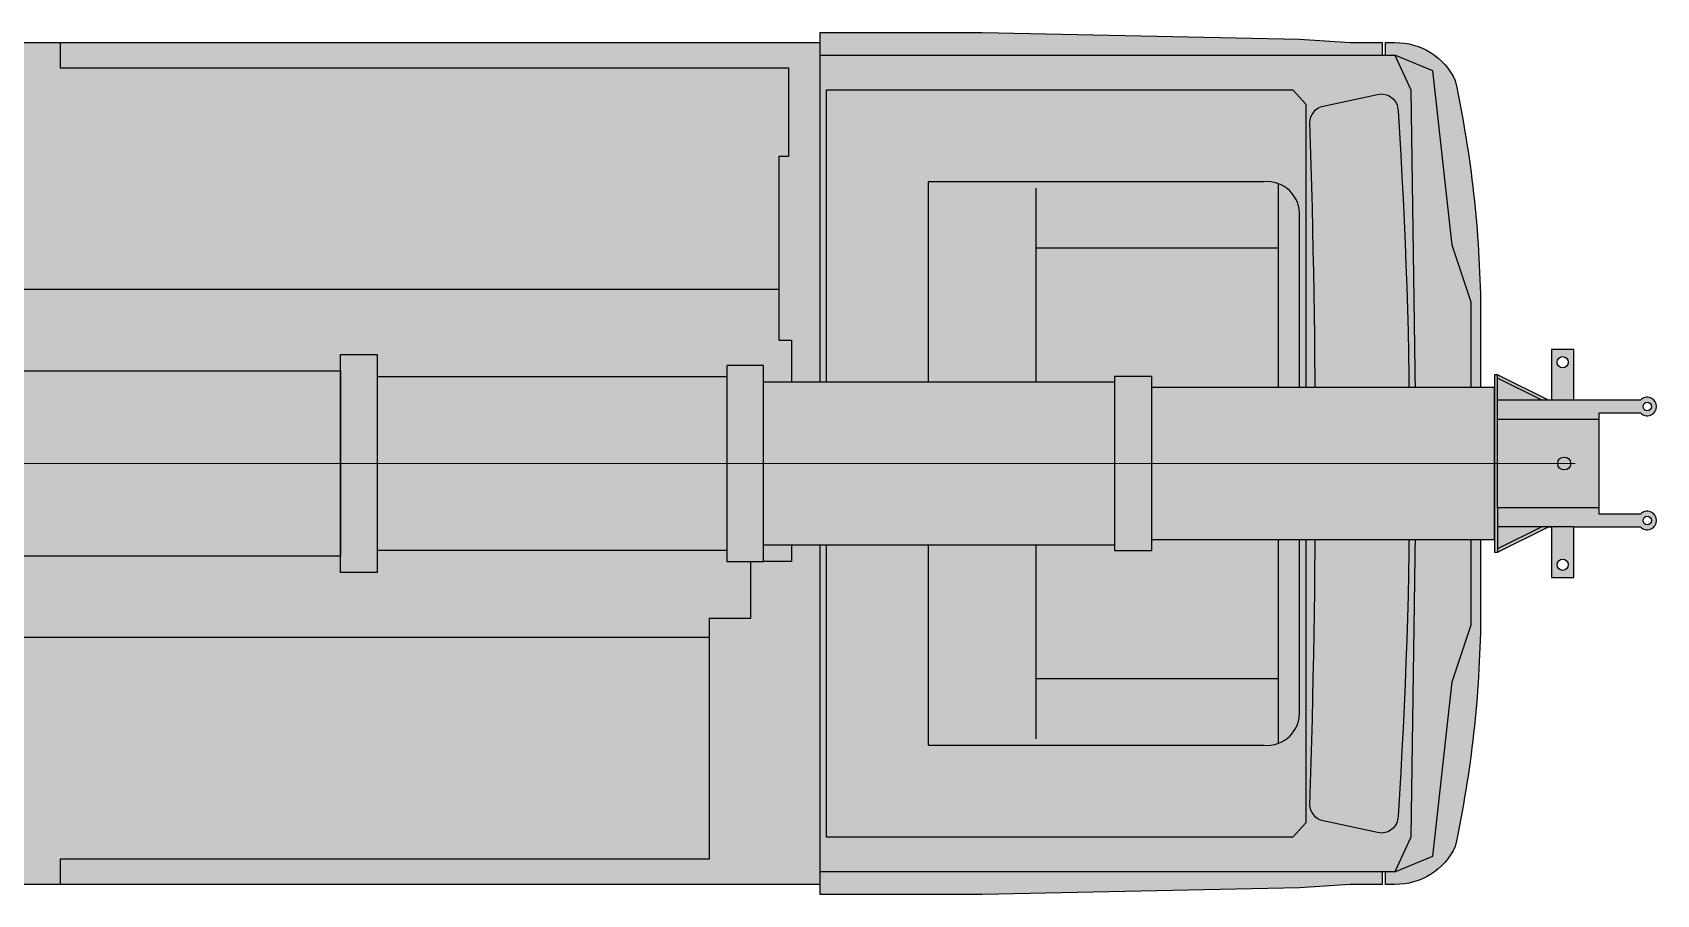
# Model space of a CAD drawing. Header units: millimetres. Extents: x -93745 to -82235, y 41373 to 65132.
# Drawn here: x -87036 to -82235, y 43406 to 45956 of the extents above; entities that cross this region are included whole.
import ezdxf

# ---------------------------------------------------------------- set-up
doc = ezdxf.new("R2010")
doc.units = ezdxf.units.MM
doc.set_wipeout_variables(frame=1)
doc.layers.add('Техника. Кран ZTC300V', color=250, linetype='Continuous')
doc.layers.add('Техника. Кран ZTC300V Штрих', color=7, linetype='Continuous', true_color=0xb8d68f)

# ---------------------------------------------------------------- blocks, each defined once
blk = doc.blocks.new('ZTC300V-20200530.163132')
at = {"color": 0, "linetype": 'ByBlock', "lineweight": -2, "transparency": 16777216}
blk.add_wipeout([(-225.27975796487408, -149.85542330575106), (-225.27975796487408, -149.85542330575106), (-239.83916060953936, -141.66205114934985), (-256.453706835406, -143.41259574213177), (-268.9858186435969, -154.4603885664826), (-272.8060097593878, -170.72426548748797), (-266.50306373274515, -186.19618922204688), (-252.40535127782113, -195.16067784109572), (-235.72070706079074, -194.30616042530357), (-225.27975796487408, -187.3054414832004), (-28.16880982086242, -187.3054414832004), (-28.16880982086242, -337.16081835389195), (37.538616278985046, -337.16081835389195), (37.538616278985046, -187.3054414832004), (46.92258543154184, -187.3054414832004), (197.11099457906815, -262.23737872687343), (206.50624745211184, -262.23737872687343), (206.50624745211184, 262.23737872687343), (197.11099457906815, 262.23737872687343), (46.92258543154184, 187.30544148320052), (37.538616278985046, 187.30544148320052), (37.538616278985046, 337.16081835389195), (-28.16880982086242, 337.16081835389195), (-28.16880982086242, 187.30544148320052), (-225.27975796487408, 187.30544148320052), (-225.27975796487408, 187.30544148320052), (-239.83916060953936, 195.49881363960174), (-256.453706835406, 193.74826904681993), (-268.9858186435969, 182.70047622246898), (-272.8060097593878, 166.43659930146373), (-266.50306373274515, 150.9646755669047), (-252.40535127782113, 142.00018694785592), (-235.72070706079074, 142.854704363648), (-225.27975796487408, 149.85542330575106), (-103.26299117709416, 149.85542330575106), (-103.26299117709416, -149.85542330575106)], dxfattribs=at)
at = {"layer": 'Техника. Кран ZTC300V Штрих', "transparency": 16777216}
h = blk.add_hatch(color=256, dxfattribs=at)
h.dxf.hatch_style = 1
edge = h.paths.add_edge_path()
edge.add_line((-103.2629911770941, -149.8554233057512), (-225.2797579648741, -149.8554233057512))
edge.add_arc((-245.4024753302501, -168.5804323944758), 27.48726467911324, 42.93943523450456, 317.0605647654954)
edge.add_line((-225.2797579648741, -187.3054414832004), (-28.16880982086241, -187.3054414832004))
edge.add_line((-28.16880982086241, -187.3054414832004), (-28.16880982086241, -337.160818353892))
edge.add_line((-28.16880982086241, -337.160818353892), (37.53861627898505, -337.160818353892))
edge.add_line((37.53861627898505, -337.160818353892), (37.53861627898505, -187.3054414832004))
edge.add_line((37.53861627898505, -187.3054414832004), (46.92258543154185, -187.3054414832004))
edge.add_line((46.92258543154185, -187.3054414832004), (197.1109945790681, -262.2373787268734))
edge.add_line((197.1109945790681, -262.2373787268734), (206.5062474521119, -262.2373787268734))
edge.add_line((206.5062474521119, -262.2373787268734), (206.5062474521119, 262.2373787268734))
edge.add_line((206.5062474521119, 262.2373787268734), (197.1109945790681, 262.2373787268734))
edge.add_line((197.1109945790681, 262.2373787268734), (46.92258543154185, 187.3054414832004))
edge.add_line((46.92258543154185, 187.3054414832004), (37.53861627898505, 187.3054414832004))
edge.add_line((37.53861627898505, 187.3054414832004), (37.53861627898505, 337.160818353892))
edge.add_line((37.53861627898505, 337.160818353892), (-28.16880982086241, 337.160818353892))
edge.add_line((-28.16880982086241, 337.160818353892), (-28.16880982086241, 187.3054414832004))
edge.add_line((-28.16880982086241, 187.3054414832004), (-225.2797579648741, 187.3054414832004))
edge.add_arc((-245.4024753302501, 168.5804323944758), 27.48726467911324, 42.93943523450456, 317.0605647654954)
edge.add_line((-225.2797579648741, 149.8554233057512), (-103.2629911770941, 149.8554233057512))
edge.add_line((-103.2629911770941, 149.8554233057512), (-103.2629911770941, -149.8554233057512))
edge = h.paths.add_edge_path(flags=16)
edge.add_arc((4.684903229061547, 299.701606033821), 16.57198929869628, 0, 360)
edge = h.paths.add_edge_path(flags=16)
edge.add_arc((-245.4024753302501, 168.5804323944758), 12.41649075040186, 0, 360)
edge = h.paths.add_edge_path(flags=16)
edge.add_arc((-245.4024753302501, -168.5804323944758), 12.41649075040186, 0, 360)
edge = h.paths.add_edge_path(flags=16)
edge.add_arc((4.684903229061547, -299.701606033821), 16.57198929869628, 0, 360)
at = {"color": 0, "linetype": 'ByBlock', "lineweight": -2, "transparency": 16777216}
blk.add_lwpolyline([(-103.2629911770941, -149.8554233057512), (-225.2797579648741, -149.8554233057512, 2.542587927135262), (-225.2797579648741, -187.3054414832004), (-28.16880982086241, -187.3054414832004), (-28.16880982086241, -337.160818353892), (37.53861627898505, -337.160818353892), (37.53861627898505, -187.3054414832004), (46.92258543154185, -187.3054414832004), (197.1109945790681, -262.2373787268734), (206.5062474521119, -262.2373787268734), (206.5062474521119, 262.2373787268734), (197.1109945790681, 262.2373787268734), (46.92258543154185, 187.3054414832004), (37.53861627898505, 187.3054414832004), (37.53861627898505, 337.160818353892), (-28.16880982086241, 337.160818353892), (-28.16880982086241, 187.3054414832004), (-225.2797579648741, 187.3054414832004, 2.542587927135262), (-225.2797579648741, 149.8554233057512), (-103.2629911770941, 149.8554233057512)], format="xyb", close=True, dxfattribs=at)
for points in [[(65.70408253212554, 187.3054414832004), (197.1109945790681, 252.8669221778546)], [(197.1109945790681, 131.1144637726393), (197.1109945790681, 262.2373787268734)], [(-28.16880982086241, 187.3054414832004), (197.1109945790681, 187.3054414832004)], [(-103.2629911770937, 131.1144637726393), (197.1109945790681, 131.1144637726393), (197.1109945790681, 0), (197.1109945790681, -131.1144637726393), (-103.2629911770937, -131.1144637726393)], [(197.1109945790681, -131.1144637726393), (197.1109945790681, -262.2373787268734)], [(-28.16880982086241, -187.3054414832004), (197.1109945790681, -187.3054414832004)], [(65.70408253212554, -187.3054414832004), (197.1109945790681, -252.8669221778546)]]:
    blk.add_lwpolyline(points, dxfattribs=at)
for centre, radius in [((4.684903229061547, 299.701606033821), 16.57198929869628), ((-245.4024753302501, 168.5804323944758), 12.41649075040186), ((0, 0), 19.1338605916535), ((-245.4024753302501, -168.5804323944758), 12.41649075040186), ((4.684903229061547, -299.701606033821), 16.57198929869628)]:
    blk.add_circle(centre, radius, dxfattribs=at)
blk = doc.blocks.new('ZTC300V-20230218.104843')
at = {"color": 0, "linetype": 'ByBlock', "lineweight": -2, "transparency": 16777216}
blk.add_wipeout([(103.50847669962434, -530.4412569208498), (-103.50847669962423, -530.4412569208498), (-141.1365816765683, -455.3469918883702), (-141.1365816765683, 455.34699188837067), (-103.50847669962423, 530.4412569208503), (103.50847669962434, 530.4412569208503), (141.1365816765684, 455.34699188837067), (141.1365816765684, -455.3469918883702)], dxfattribs=at)
at = {"layer": 'Техника. Кран ZTC300V Штрих', "transparency": 16777216}
h = blk.add_hatch(color=256, dxfattribs=at)
h.dxf.hatch_style = 1
h.set_gradient(color1=(91, 91, 91), color2=(173, 173, 173), rotation=90.00000000000003, tint=1, name='CYLINDER')
h.paths.add_polyline_path([(141.1365816765683, -455.3469918883702), (103.5084766996242, -530.4412569208498), (-103.5084766996242, -530.4412569208498), (-141.1365816765683, -455.3469918883702), (-141.1365816765683, 455.3469918883702), (-103.5084766996242, 530.4412569208498), (103.5084766996242, 530.4412569208498), (141.1365816765683, 455.3469918883702)])
at = {"color": 0, "linetype": 'ByBlock', "lineweight": -2, "transparency": 16777216}
blk.add_lwpolyline([(141.1365816765683, -455.3469918883702), (103.5084766996242, -530.4412569208498), (-103.5084766996242, -530.4412569208498), (-141.1365816765683, -455.3469918883702), (-141.1365816765683, 455.3469918883702), (-103.5084766996242, 530.4412569208498), (103.5084766996242, 530.4412569208498), (141.1365816765683, 455.3469918883702)], close=True, dxfattribs=at)
for points in [[(-103.5084766996242, 530.4412569208498), (-103.5084766996242, -530.4412569208498)], [(103.5084766996242, -530.4412569208498), (103.5084766996242, 530.4412569208498)]]:
    blk.add_lwpolyline(points, dxfattribs=at)
blk = doc.blocks.new('ZTC300V-20230219.094552')
at = {"color": 0, "linetype": 'ByBlock', "lineweight": -2, "transparency": 16777216}
blk.add_blockref('ZTC300V-20230218.104843', (2988.863418323432, 3.637978807091713e-12), dxfattribs=at)
blk.add_wipeout([(2834, -1245), (-5692.576220367217, -1245), (-5692.576220367217, -1275), (-6171.290429858449, -1275), (-7109.950956970863, -1255), (-7259.81445077322, -1245), (-7354.015648474163, -1245), (-7354.015648474163, -1208.1526880161164), (-7363.399571191656, -1208.1526880161164), (-7363.399571191656, -1245), (-7391.565594908697, -1245), (-7391.565594908697, -1245), (-7436.052618565441, -1240.5948479144845), (-7478.329447433411, -1226.0631453438746), (-7516.123435916355, -1202.1860627481474), (-7547.402919298867, -1170.2471435733341), (-7569.905818643769, -1133.2292483891015), (-7569.905818643769, -1133.2292483891015), (-7601.333846506684, -966.2716451420347), (-7624.360544903306, -797.9495331712433), (-7638.92811746713, -628.6853962521827), (-7645, -458.9040826164837), (-7645, -458.90408261648554), (-7645, 458.90408261648554), (-7645, 458.90408261648554), (-7638.92811746713, 628.6853962521864), (-7624.360544903306, 797.9495331712469), (-7601.333846506683, 966.2716451420383), (-7569.905818643767, 1133.2292483891033), (-7569.905818643769, 1133.2292483891006), (-7569.905818643769, 1133.2292483891006), (-7546.546380182955, 1171.3453509381243), (-7515.037011918302, 1203.0574992459042), (-7477.071540679887, 1226.660965778965), (-7434.690849460352, 1240.8869156764868), (-7391.565594908697, 1245), (-7363.399571191656, 1245), (-7363.399571191656, 1208.1526880161182), (-7354.015648474163, 1208.1526880161182), (-7354.015648474163, 1245), (-7259.81445077322, 1245), (-7109.950956970863, 1255), (-6171.290429858449, 1275), (-5692.576220367217, 1275), (-5692.576220367217, 1245), (2834, 1245), (2834, 1.8189894035458565e-12)], dxfattribs=at)
at = {"layer": 'Техника. Кран ZTC300V Штрих', "transparency": 16777216}
h = blk.add_hatch(color=256, dxfattribs=at)
h.dxf.hatch_style = 1
edge = h.paths.add_edge_path()
edge.add_line((2834, 0), (2834, -1245))
edge.add_line((2834, -1245), (-5692.576220367217, -1245))
edge.add_line((-5692.576220367217, -1245), (-5692.576220367217, -1275))
edge.add_line((-5692.576220367217, -1275), (-6171.290429858449, -1275))
edge.add_line((-6171.290429858449, -1275), (-7109.950956970864, -1255))
edge.add_line((-7109.950956970864, -1255), (-7259.814450773221, -1245))
edge.add_line((-7259.814450773221, -1245), (-7354.015648474164, -1245))
edge.add_line((-7354.015648474164, -1245), (-7354.015648474164, -1208.152688016118))
edge.add_line((-7354.015648474164, -1208.152688016118), (-7363.399571191656, -1208.152688016118))
edge.add_line((-7363.399571191656, -1208.152688016118), (-7363.399571191656, -1245))
edge.add_line((-7363.399571191656, -1245), (-7391.565594908698, -1245))
edge.add_arc((-7394.937529171773, -1052.215963592285), 192.8135229550195, 204.8449366011224, 271.0020430524743, ccw=False)
edge.add_arc((-4254.153194185941, -422.6365909160021), 3391.040753434504, 180.6127952967653, 192.0959835745431, ccw=False)
edge.add_line((-7645, -458.9040826164855), (-7645, 458.9040826164855))
edge.add_arc((-4254.153194185941, 422.6365909160021), 3391.040753434504, 167.9040164254568, 179.3872047032346, ccw=False)
edge.add_arc((-7394.937529171773, 1052.215963592285), 192.8135229550195, 88.99795694752572, 155.1550633988776, ccw=False)
edge.add_line((-7391.565594908698, 1245), (-7363.399571191656, 1245))
edge.add_line((-7363.399571191656, 1245), (-7363.399571191656, 1208.152688016118))
edge.add_line((-7363.399571191656, 1208.152688016118), (-7354.015648474164, 1208.152688016118))
edge.add_line((-7354.015648474164, 1208.152688016118), (-7354.015648474164, 1245))
edge.add_line((-7354.015648474164, 1245), (-7259.814450773221, 1245))
edge.add_line((-7259.814450773221, 1245), (-7109.950956970864, 1255))
edge.add_line((-7109.950956970864, 1255), (-6171.290429858449, 1275))
edge.add_line((-6171.290429858449, 1275), (-5692.576220367217, 1275))
edge.add_line((-5692.576220367217, 1275), (-5692.576220367217, 1245))
edge.add_line((-5692.576220367217, 1245), (2834, 1245))
edge.add_line((2834, 1245), (2834, 0))
edge = h.paths.add_edge_path(flags=16)
edge.add_arc((-7190.445574267524, -1008.305616152095), 50, -77.75787567394337, 1.0231815394945443e-12, ccw=False)
edge.add_line((-7179.843407095406, -1057.168629273008), (-7340.336020298531, -1091.991891417296))
edge.add_arc((-7350.938187470648, -1043.128878296382), 50.00000000000077, 179.9999999999997, 282.24212432605543, ccw=False)
edge.add_arc((8431.588198457175, 0), 15866.85254289069, 176.2305051342617, 183.7694948657383, ccw=False)
edge.add_arc((-7350.938187470648, 1043.128878296382), 50.00000000000091, 77.75787567394462, 180.0000000000003, ccw=False)
edge.add_line((-7340.336020298531, 1091.991891417296), (-7179.843407095406, 1057.168629273008))
edge.add_arc((-7190.445574267524, 1008.305616152095), 50.0000000000003, -1.0231815394945443e-12, 77.75787567394337, ccw=False)
edge.add_arc((24018.05897817867, 0), 31174.81493385926, 178.1465252095571, 181.8534747904429)
h = blk.add_hatch(color=256, dxfattribs=at)
h.dxf.hatch_style = 1
h.set_gradient(color1=(173, 173, 173), tint=1)
edge = h.paths.add_edge_path()
edge.add_arc((-7190.445574267524, -1008.305616152095), 50, -77.75787567394337, 1.0231815394945443e-12, ccw=False)
edge.add_line((-7179.843407095406, -1057.168629273008), (-7340.336020298531, -1091.991891417296))
edge.add_arc((-7350.938187470648, -1043.128878296382), 50.00000000000077, 179.9999999999997, 282.24212432605543, ccw=False)
edge.add_arc((8431.588198457175, 0), 15866.85254289069, 176.2305051342617, 183.7694948657383, ccw=False)
edge.add_arc((-7350.938187470648, 1043.128878296382), 50.00000000000091, 77.75787567394462, 180.0000000000003, ccw=False)
edge.add_line((-7340.336020298531, 1091.991891417296), (-7179.843407095406, 1057.168629273008))
edge.add_arc((-7190.445574267524, 1008.305616152095), 50.0000000000003, -1.0231815394945443e-12, 77.75787567394337, ccw=False)
edge.add_arc((24018.05897817867, 0), 31174.81493385926, 178.1465252095571, 181.8534747904429)
at = {"color": 0, "linetype": 'ByBlock', "lineweight": -2, "transparency": 16777216}
for points in [[(2834, 0), (2834, -1245), (-5692.576220367217, -1245), (-5692.576220367217, -1275), (-6171.290429858449, -1275), (-7109.950956970864, -1255), (-7259.814450773221, -1245), (-7354.015648474164, -1245), (-7354.015648474164, -1208.152688016118), (-7363.399571191656, -1208.152688016118), (-7363.399571191656, -1245), (-7391.565594908698, -1245, -0.2969593007164977), (-7569.905818643769, -1133.2292483891, -0.05014683253605183), (-7645, -458.9040826164855), (-7645, 458.9040826164855, -0.05014683253605183), (-7569.905818643769, 1133.2292483891, -0.2969593007164977), (-7391.565594908698, 1245), (-7363.399571191656, 1245), (-7363.399571191656, 1208.152688016118), (-7354.015648474164, 1208.152688016118), (-7354.015648474164, 1245), (-7259.814450773221, 1245), (-7109.950956970864, 1255), (-6171.290429858449, 1275), (-5692.576220367217, 1275), (-5692.576220367217, 1245), (2834, 1245)], [(-7140.445574267524, -1008.305616152094, -0.3529300691705782), (-7179.843407095406, -1057.168629273008), (-7340.336020298531, -1091.991891417296, -0.4782730058073962), (-7400.938187470649, -1043.128878296382, -0.03290691848060322), (-7400.938187470649, 1043.128878296382, -0.4782730058073962), (-7340.336020298531, 1091.991891417296), (-7179.843407095406, 1057.168629273008, -0.3529300691705782), (-7140.445574267524, 1008.305616152094, 0.01617602952099507)], [(-7109.950956970864, -730.5168864441985, 0.4616784486684949), (-7003.941382255127, -833.5283853162982), (-6011.720930532313, -833.5283853162982), (-6011.720930532313, 833.5283853162982), (-7003.941382255127, 833.5283853162982, 0.4616784486684949), (-7109.950956970864, 730.5168864441985)]]:
    blk.add_lwpolyline(points, format="xyb", close=True, dxfattribs=at)
for points in [[(-7391.565594908698, 1208.152688016118), (-7504.198392543922, 1161.332213289639), (-7560.521895926275, 646.2229438330978), (-7616.845352873564, 477.6450421495938), (-7616.845352873564, -477.6450421495938), (-7560.521895926275, -646.2229438330978), (-7504.198392543922, -1161.332213289639), (-7391.565594908698, -1208.152688016118)], [(-5692.576220367217, -1208.152688016118), (-7391.565594908698, -1208.152688016118), (-7438.488133905183, -1105.141189144011), (-7454.660474095032, 0), (-7438.488133905183, 1105.141189144011), (-7391.565594908698, 1208.152688016118), (-5692.576220367217, 1208.152688016118)], [(-5692.576220367217, 1245), (-5692.576220367217, 0), (-5692.576220367217, -1245)], [(-3444.929659903374, -1245.62541293972), (-3444.929659903374, -1170.68850714423), (-5598.714100705864, -1170.68850714423), (-5598.714100705864, -908.4511284173568), (-5570.545290885002, -908.4511284173568), (-5570.545290885002, -365.2488775989768), (-5608.089572241769, -365.2488775989768), (-5608.089572241769, 290.3303600887157), (-5486.067140376221, 290.3303600887157), (-5486.067140376221, 412.0828649289906), (-5486.067140376221, 458.9175023498974), (-5364.036210894006, 458.9175023498974), (-5364.036210894006, 1170.701926877642), (-3444.929659903374, 1170.701926877642), (-3444.929659903374, 1245)], [(-5364.036210894006, 515.1092230214781), (-713.3949782770451, 515.1092230214781), (-591.3725464114968, 543.1979787925229), (-206.5090799909885, 721.146429895176), (197.1109481440126, 721.146429895176), (591.3611698208761, 543.1979787925229), (713.3779366086574, 515.1092230214781), (2215.256363006141, 515.1092230214781), (2215.256363006141, 1236.264150533309)], [(-3238.431910067927, 515.1092230214781), (-3238.431910067927, 561.2901685488687), (-3200.879131094508, 683.0426269540803), (-3200.879131094508, 1226.254071915075), (-3219.647022964559, 1226.254071915075), (-3219.647022964559, 1245)], [(-2881.723090773855, 1226.254071915075), (-3200.879131094508, 1226.254071915075)], [(-2853.568443647427, 1245), (-2853.568443647427, 1226.254071915075), (-2881.723090773855, 1226.254071915075), (-2881.723090773855, 683.0426269540803), (-2834.783556544066, 561.2901685488687), (-2834.783556544066, 515.1092230214781)], [(-2769.080712104699, 515.1092230214781), (-2844.181688391056, 664.9681753920668), (-2844.181688391056, 1245)], [(-2618.904716530003, 1245), (-2618.904716530003, 515.1092230214781)], [(-7046.352595779816, -828.0693787287601), (-7046.352595779816, 828.0693787287601)], [(-6330.879803391844, 814.7966199258044), (-6330.879803391844, -814.7966199258044)], [(-7046.352595779816, 636.8616814266861), (-6330.879803391844, 636.8616814266861)], [(-5570.545290885002, -515.1092230214781), (-713.3949782770451, -515.1092230214781), (-591.3725464114968, -543.1979787925229), (-206.5090799909885, -721.146429895176), (197.1109481440126, -721.146429895176), (591.3611698208761, -543.1979787925229), (713.3779366086574, -515.1092230214781), (2215.256363006141, -515.1092230214781), (2215.256363006141, -1236.264150533309)], [(-3182.111285659521, -1245), (-3182.111285659521, -515.1092230214781)], [(-3022.519079587229, -515.1092230214781), (-2947.430516873709, -674.3259087336337), (-2947.430516873709, -1245)], [(-2938.049426695099, -1245), (-2938.049426695099, -1217.5231910002), (-2919.275869747274, -1217.5231910002), (-2919.275869747274, -674.3259087336337), (-2994.370097538576, -515.1092230214781)], [(-2515.638846378962, -515.1092230214781), (-2590.738739248032, -674.3259087336337), (-2590.738739248032, -1217.5231910002), (-2571.965182300206, -1217.5231910002), (-2571.965182300206, -1245)], [(-7046.352595779816, -636.8616814266861), (-6330.879803391844, -636.8616814266861)]]:
    blk.add_lwpolyline(points, dxfattribs=at)
blk.add_lwpolyline([(-5711.346944776151, -1105.141189144011), (-7089.862107646373, -1105.141189144011), (-7128.073782546633, -1062.532288478938), (-7128.073782546633, 1062.532288478938), (-7089.862107646373, 1105.141189144011), (-5711.346944776151, 1105.141189144011)], close=True, dxfattribs=at)
blk.add_circle((0, 0), 116.752953930506, dxfattribs=at)
blk = doc.blocks.new('*U39')
at = {"color": 0, "linetype": 'ByBlock', "lineweight": -2, "transparency": 16777216}
blk.add_blockref('ZTC300V-20230219.094552', (0, 0), dxfattribs=at)
blk.add_wipeout([(-7685.789025712524, 225), (-7685.789025712524, -225), (1.8189894035458565e-12, -225), (1.8189894035458565e-12, 225)], dxfattribs=at)
at = {"layer": 'Техника. Кран ZTC300V Штрих', "true_color": 0xadadad, "transparency": 16777216}
h = blk.add_hatch(color=253, dxfattribs=at)
h.dxf.hatch_style = 1
h.paths.add_polyline_path([(-7685.789025712525, 225.0000000000001), (-7685.789025712525, -224.9999999999999), (-4.133182947122317e-14, -224.9999999999995), (1.377727649040772e-14, 225.0000000000005)])
at = {"color": 0, "linetype": 'ByBlock', "lineweight": -2, "transparency": 16777216}
blk.add_lwpolyline([(-7685.789025712525, 225.0000000000001), (-7685.789025712525, -224.9999999999999), (-4.133182947122317e-14, -224.9999999999995), (1.377727649040772e-14, 225.0000000000005)], close=True, dxfattribs=at)
blk.add_blockref('ZTC300V-20200530.163132', (-7892.295273164636, 6.791384276152564e-14), dxfattribs=at)
blk.add_wipeout([(-6562.968310519973, 241.25), (-6562.968310519973, 257.8298389549018), (-6672.81271646801, 257.82983895489633), (-6672.812716468012, -257.82983895489633), (-6562.968310519973, -257.82983895489633), (-6562.968310519973, -241.25000000000182), (-4.547473508864641e-13, -241.25), (-4.547473508864641e-13, 241.25)], dxfattribs=at)
at = {"layer": 'Техника. Кран ZTC300V Штрих', "transparency": 16777216}
h = blk.add_hatch(color=256, dxfattribs=at)
h.dxf.hatch_style = 1
h.paths.add_polyline_path([(-6562.968310519974, 257.8298389549014), (-6672.812716468013, 257.8298389549014), (-6672.812716468013, -257.8298389548951), (-6562.968310519974, -257.8298389548951)])
at = {"layer": 'Техника. Кран ZTC300V Штрих', "true_color": 0xadadad, "transparency": 16777216}
h = blk.add_hatch(color=253, dxfattribs=at)
h.dxf.hatch_style = 1
h.paths.add_polyline_path([(0, 241.2500000000005), (0, -241.2500000000005), (-6562.968310519974, -241.2500000000008), (-6562.968310519974, 241.2500000000001)])
at = {"color": 0, "linetype": 'ByBlock', "lineweight": -2, "transparency": 16777216}
for points in [[(-6562.968310519974, 257.8298389549014), (-6672.812716468013, 257.8298389549014), (-6672.812716468013, -257.8298389548951), (-6562.968310519974, -257.8298389548951)], [(0, 241.2500000000005), (0, -241.2500000000005), (-6562.968310519974, -241.2500000000008), (-6562.968310519974, 241.2500000000001)]]:
    blk.add_lwpolyline(points, close=True, dxfattribs=at)
blk.add_wipeout([(-5416.114922877219, 257.4999999999982), (-5416.114922877219, 290.08130247099325), (-5525.097157078701, 290.08130247099325), (-5525.097157078701, -290.081302470986), (-5416.114922877219, -290.081302470986), (-5416.114922877219, -257.5000000000009), (0, -257.5000000000009), (0, 257.5)], dxfattribs=at)
at = {"layer": 'Техника. Кран ZTC300V Штрих', "transparency": 16777216}
h = blk.add_hatch(color=256, dxfattribs=at)
h.dxf.hatch_style = 1
h.paths.add_polyline_path([(-5416.11492287722, 290.081302470993), (-5525.097157078701, 290.081302470993), (-5525.097157078701, -290.0813024709864), (-5416.11492287722, -290.0813024709864)])
at = {"layer": 'Техника. Кран ZTC300V Штрих', "true_color": 0xadadad, "transparency": 16777216}
h = blk.add_hatch(color=253, dxfattribs=at)
h.dxf.hatch_style = 1
h.paths.add_polyline_path([(-2.273736754432321e-13, 257.5), (-2.273736754432321e-13, -257.5), (-5416.11492287722, -257.5000000000002), (-5416.11492287722, 257.4999999999998)])
at = {"color": 0, "linetype": 'ByBlock', "lineweight": -2, "transparency": 16777216}
for points in [[(-5416.11492287722, 290.081302470993), (-5525.097157078701, 290.081302470993), (-5525.097157078701, -290.0813024709864), (-5416.11492287722, -290.0813024709864)], [(-2.273736754432321e-13, 257.5), (-2.273736754432321e-13, -257.5), (-5416.11492287722, -257.5000000000002), (-5416.11492287722, 257.4999999999998)]]:
    blk.add_lwpolyline(points, close=True, dxfattribs=at)
blk.add_wipeout([(-4274.115432918023, 273.7499999999982), (-4274.115432918023, 322.8838042047273), (-4382.679126073178, 322.8838042047273), (-4382.679126073178, -322.88380420472186), (-4274.115432918023, -322.88380420472186), (-4274.115432918023, -273.7500000000009), (-9.094947017729282e-13, -273.7500000000009), (-9.094947017729282e-13, 273.7499999999982)], dxfattribs=at)
at = {"layer": 'Техника. Кран ZTC300V Штрих', "transparency": 16777216}
h = blk.add_hatch(color=256, dxfattribs=at)
h.dxf.hatch_style = 1
h.paths.add_polyline_path([(-4382.679126073178, 322.8838042047278), (-4274.115432918022, 322.8838042047278), (-4274.115432918022, -322.8838042047216), (-4382.679126073178, -322.8838042047216)])
at = {"layer": 'Техника. Кран ZTC300V Штрих', "true_color": 0xadadad, "transparency": 16777216}
h = blk.add_hatch(color=253, dxfattribs=at)
h.dxf.hatch_style = 1
h.paths.add_polyline_path([(1.13686837721616e-13, 273.7499999999998), (1.13686837721616e-13, -273.7500000000002), (-4274.115432918022, -273.7500000000004), (-4274.115432918022, 273.7499999999996)])
at = {"color": 0, "linetype": 'ByBlock', "lineweight": -2, "transparency": 16777216}
for points in [[(-4382.679126073178, 322.8838042047278), (-4274.115432918022, 322.8838042047278), (-4274.115432918022, -322.8838042047216), (-4382.679126073178, -322.8838042047216)], [(1.13686837721616e-13, 273.7499999999998), (1.13686837721616e-13, -273.7500000000002), (-4274.115432918022, -273.7500000000004), (-4274.115432918022, 273.7499999999996)]]:
    blk.add_lwpolyline(points, close=True, dxfattribs=at)
at = {"color": 0, "linetype": 'ByBlock', "lineweight": 9, "transparency": 16777216}
blk.add_lwpolyline([(0, 0), (-7925.063822909942, -3.868335081249385e-13)], dxfattribs=at)

msp = doc.modelspace()

# ---------------------------------------------------------------- block references
at = {"layer": 'Техника. Кран ZTC300V', "transparency": 16777216, "rotation": 180}
msp.add_blockref('*U39', (-90399.8194097229, 44681.14258893664), dxfattribs=at)

doc.saveas('drawing.dxf')
